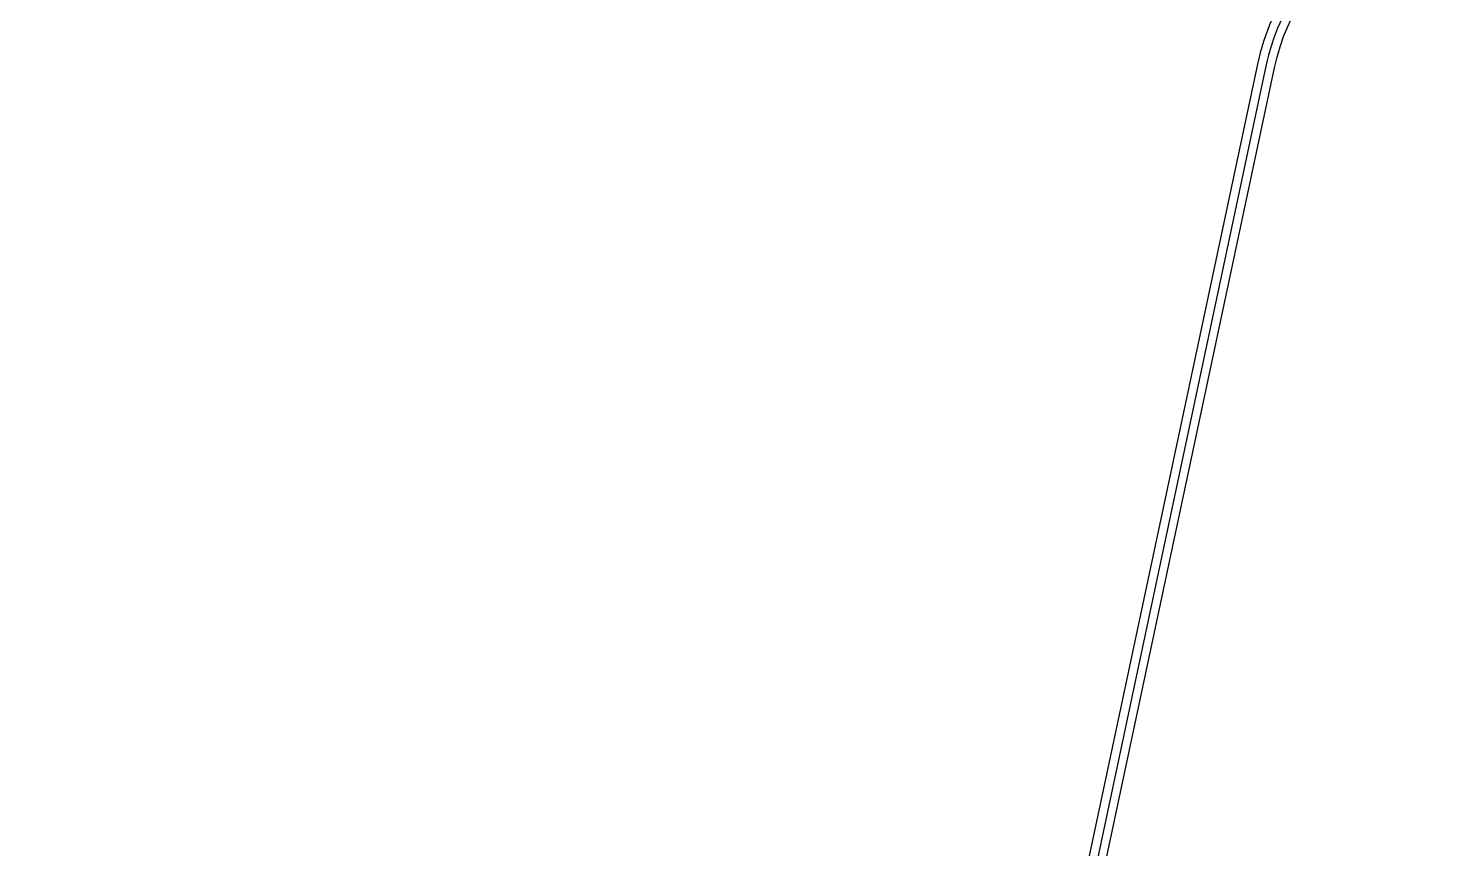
# Model space of a CAD drawing. Extents: x 1962160 to 37842216, y -162679 to 2997677.
# Drawn here: x 37613660 to 37662616, y 2929061 to 2957307 of the extents above; entities that cross this region are included whole.
import ezdxf

# ---------------------------------------------------------------- set-up
doc = ezdxf.new("R2010")
doc.units = 0
doc.header["$LTSCALE"] = 1000
doc.layers.get('0').update_dxf_attribs({"color": 8})
for name, color, linetype in [('DIM', 8, 'Continuous'), ('G-ACCS', 8, 'Continuous'), ('周边建筑', 8, 'Continuous')]:
    doc.layers.add(name, color=color, linetype=linetype)

# ---------------------------------------------------------------- blocks, each defined once
blk = doc.blocks.new('1234')
at = {"layer": '周边建筑'}
for points in [[(899.9999998621643, 147897.2616378292, -0.06424754974339256), (38411.22599733435, 142825.0248288214, 0.3992271408683902), (47734.13426394202, 147881.3795785159), (62643.80696957186, 193768.6338093206, 0.4257611201714258), (57410.8051248882, 203558.9581788629, 0.1695890934855462), (-81790.47026674077, 195045.0434476584, 0.4257611201712679), (-85791.3257065732, 184689.9521724582), (-65400.53789663129, 140961.7665993124, 0.3992271408685563), (-55530.9065411333, 137079.2778602466, -0.09498676638333799), (-899.9999992009252, 147897.2616378367)], [(3507.282386738807, 147308.2532562092, 0.01190288189879027), (-3507.282390698791, 147308.2532562315), (-3529.532858530059, 148157.964341335, 0.09051536275890958), (-55643.5452967938, 137357.3291338012, -0.3992271408685528), (-65128.64556051977, 141088.5520778373), (-85519.43337046169, 184816.737650983, -0.425761120171263), (-81674.45541529916, 194768.3838115633, -0.08617948601408663), (-11230.48231103458, 210901.2002502978), (-9979.055130984634, 202999.9999966249), (9979.055131915957, 202999.9999895692), (11230.48231178708, 210901.2002502382, -0.05548064099764077), (57329.37135875039, 203270.2220680118, -0.4257611201714432), (62358.49001468346, 193861.3389076069), (47448.81730905734, 147974.0846768022, -0.3992271408683997), (38489.13923465274, 143114.7307615206, 0.0597972305577292), (3529.532854573801, 148157.9643414542), (3507.2932679113, 147308.6687912941)], [(-53552.56643567048, 204917.9412060007, 0.03537684678875146), (-81906.48511818238, 195321.703083761, 0.4257611201712687), (-86063.21804268472, 184563.1666939333), (-65672.43023274094, 140834.9811207876, 0.3992271408685562), (-55418.26778547093, 136801.2265866995, -0.08992013827698078), (-3863.717572046444, 147549.4211662337, -0.08992013827698078)]]:
    blk.add_lwpolyline(points, format="xyb", dxfattribs=at)
blk = doc.blocks.new('总体道路0521')
at = {"layer": 'G-ACCS'}
for radius, start, end in [(223.8000000007542, 2.615028490091015, 87.02539691564355), (216.8000000007542, 34.91992540632319, 94.11445536007074)]:
    blk.add_arc((35647972.51118848, 2918657.176535503), radius, start, end, dxfattribs=at)
blk = doc.blocks.new('A$C06ac024f')
at = {"xscale": 1000, "yscale": 1000, "zscale": 1000}
blk.add_blockref('总体道路0521', (-35647972511.19448, -2918657176.530752), dxfattribs=at)
at = {"layer": '周边建筑', "rotation": 322.9999995626877}
blk.add_blockref('1234', (-0.004684269428253174, 0.005673641338944435), dxfattribs=at)

msp = doc.modelspace()

# ---------------------------------------------------------------- block references
at = {"layer": 'DIM', "ltscale": 10}
msp.add_blockref('A$C06ac024f', (37613657.10216346, 2756879.841327364), dxfattribs=at)

doc.saveas('drawing.dxf')
